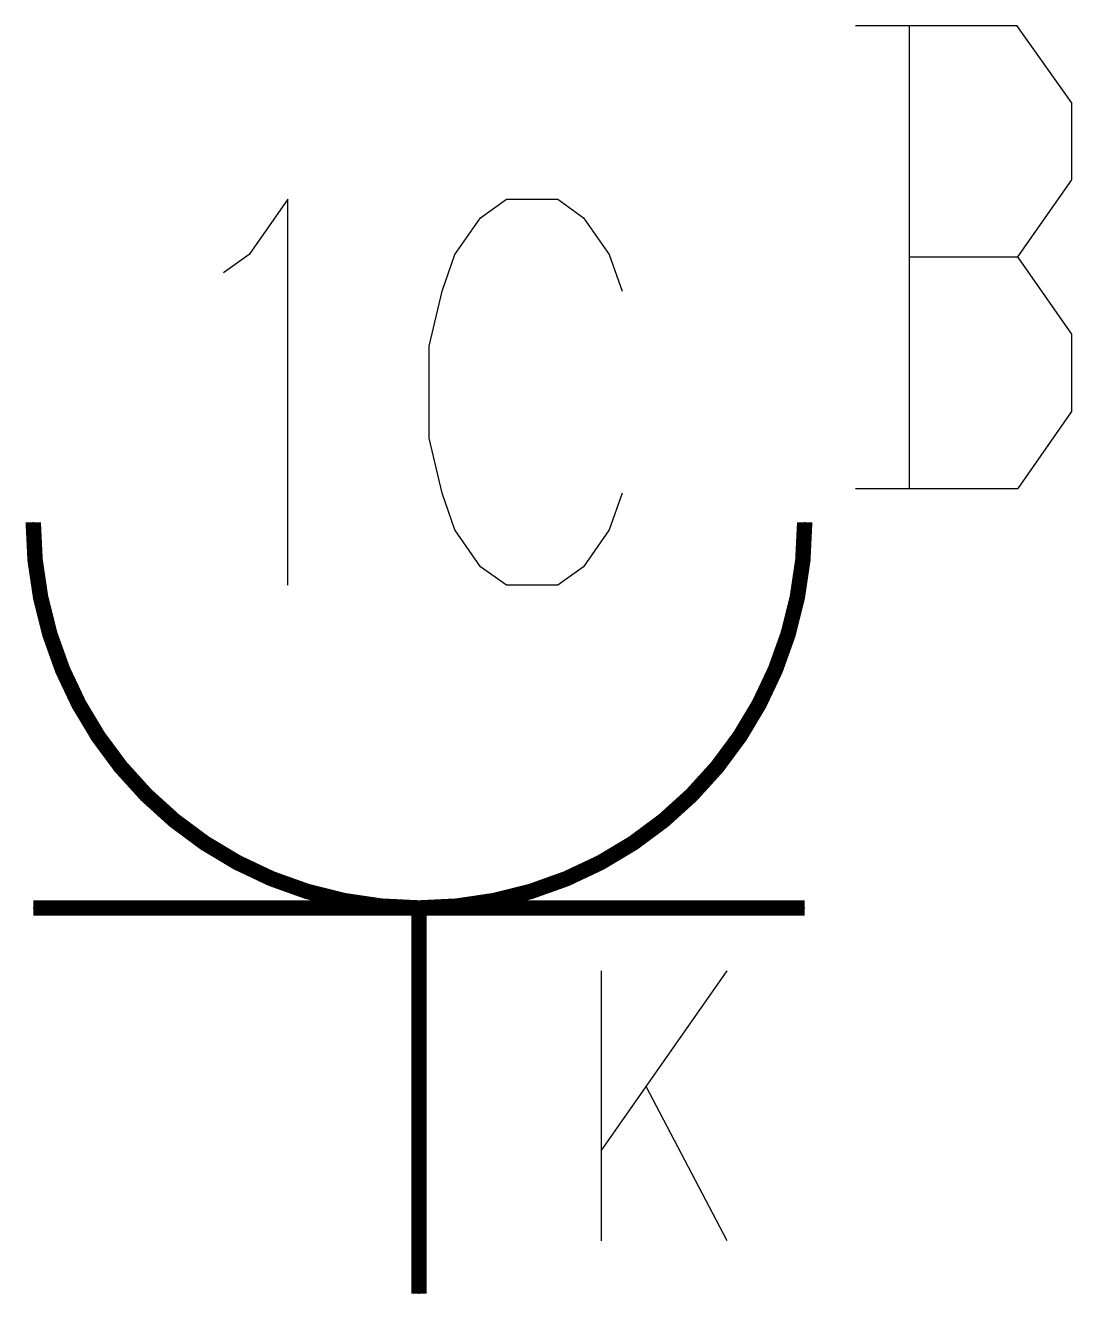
# Model space of a CAD drawing. Header units: millimetres. Extents: x -255 to 423, y -5 to 822.
import ezdxf

# ---------------------------------------------------------------- set-up
doc = ezdxf.new("R2010")
doc.units = ezdxf.units.MM
doc.layers.add('TJ(电气专业D)', color=142, linetype='Continuous')

# ---------------------------------------------------------------- blocks, each defined once
blk = doc.blocks.new('HC003130000042')
at = {"layer": 'TJ(电气专业D)'}
for p, q in [((2.8291, 8.2186), (3.8742, 8.2186)), ((3.1781, 5.2193), (3.1781, 8.2186)), ((4.229, 7.7191), (3.8742, 8.2186)), ((4.229, 7.7191), (4.229, 7.2183)), ((4.229, 7.2183), (3.8786, 6.7192)), ((-0.8506, 7.0924), (-1.1005, 6.7353)), ((-0.8506, 4.5926), (-0.8506, 7.0924)), ((0.3994, 6.9734), (0.5663, 7.0924)), ((0.5663, 7.0924), (0.8997, 7.0924)), ((0.8997, 7.0924), (1.0661, 6.9734)), ((0.2329, 6.7353), (0.3994, 6.9734)), ((1.0661, 6.9734), (1.233, 6.7353)), ((-1.1005, 6.7353), (-1.267, 6.6162)), ((0.1495, 6.4973), (0.2329, 6.7353)), ((1.233, 6.7353), (1.3161, 6.4973)), ((3.1781, 6.7192), (3.8786, 6.7192)), ((3.8786, 6.7192), (4.229, 6.2192)), ((0.0661, 6.14), (0.1495, 6.4973)), ((4.229, 6.2192), (4.229, 5.7184)), ((0.0661, 5.5449), (0.0661, 6.14)), ((4.229, 5.7184), (3.8812, 5.2193)), ((0.1495, 5.1877), (0.0661, 5.5449)), ((2.8283, 5.2193), (3.8812, 5.2193)), ((0.2329, 4.9496), (0.1495, 5.1877)), ((1.3161, 5.1877), (1.233, 4.9496)), ((0.3994, 4.7115), (0.2329, 4.9496)), ((1.233, 4.9496), (1.0661, 4.7115)), ((0.5663, 4.5926), (0.3994, 4.7115)), ((1.0661, 4.7115), (0.8997, 4.5926)), ((0.8997, 4.5926), (0.5663, 4.5926)), ((2.5, 2.5), (-2.5, 2.5)), ((0, 2.5), (0, 0)), ((1.1816, 0.9268), (1.9984, 2.0936)), ((1.1816, 2.0936), (1.1816, 0.3436)), ((1.9984, 0.3436), (1.4733, 1.3436))]:
    blk.add_line(p, q, dxfattribs=at)
at = {"layer": 'TJ(电气专业D)', "const_width": 0.1}
blk.add_lwpolyline([(-2.5, 5, 0.198912), (-1.7678, 3.2322, 0.198912), (0, 2.5, 0.198912), (1.7678, 3.2322, 0.198912), (2.5, 5)], format="xyb", dxfattribs=at)
for points in [[(2.5, 2.5), (-2.5, 2.5)], [(0, 2.5), (0, 0)]]:
    blk.add_lwpolyline(points, dxfattribs=at)
at = {"layer": 'TJ(电气专业D)'}
for start, end in [(180, 225), (315, 0), (225, 270), (270, 315)]:
    blk.add_arc((0, 5), 2.5, start, end, dxfattribs=at)
at = {"layer": 'TJ(电气专业D)', "width": 0.7}
blk.add_attdef('PSFHATT', (5.959, 0), '', height=2.5, dxfattribs=at)

msp = doc.modelspace()

# ---------------------------------------------------------------- block references
at = {"layer": 'TJ(电气专业D)', "xscale": 100, "yscale": 100, "zscale": 100}
msp.add_blockref('HC003130000042', (0, 0), dxfattribs=at)

doc.saveas('drawing.dxf')
